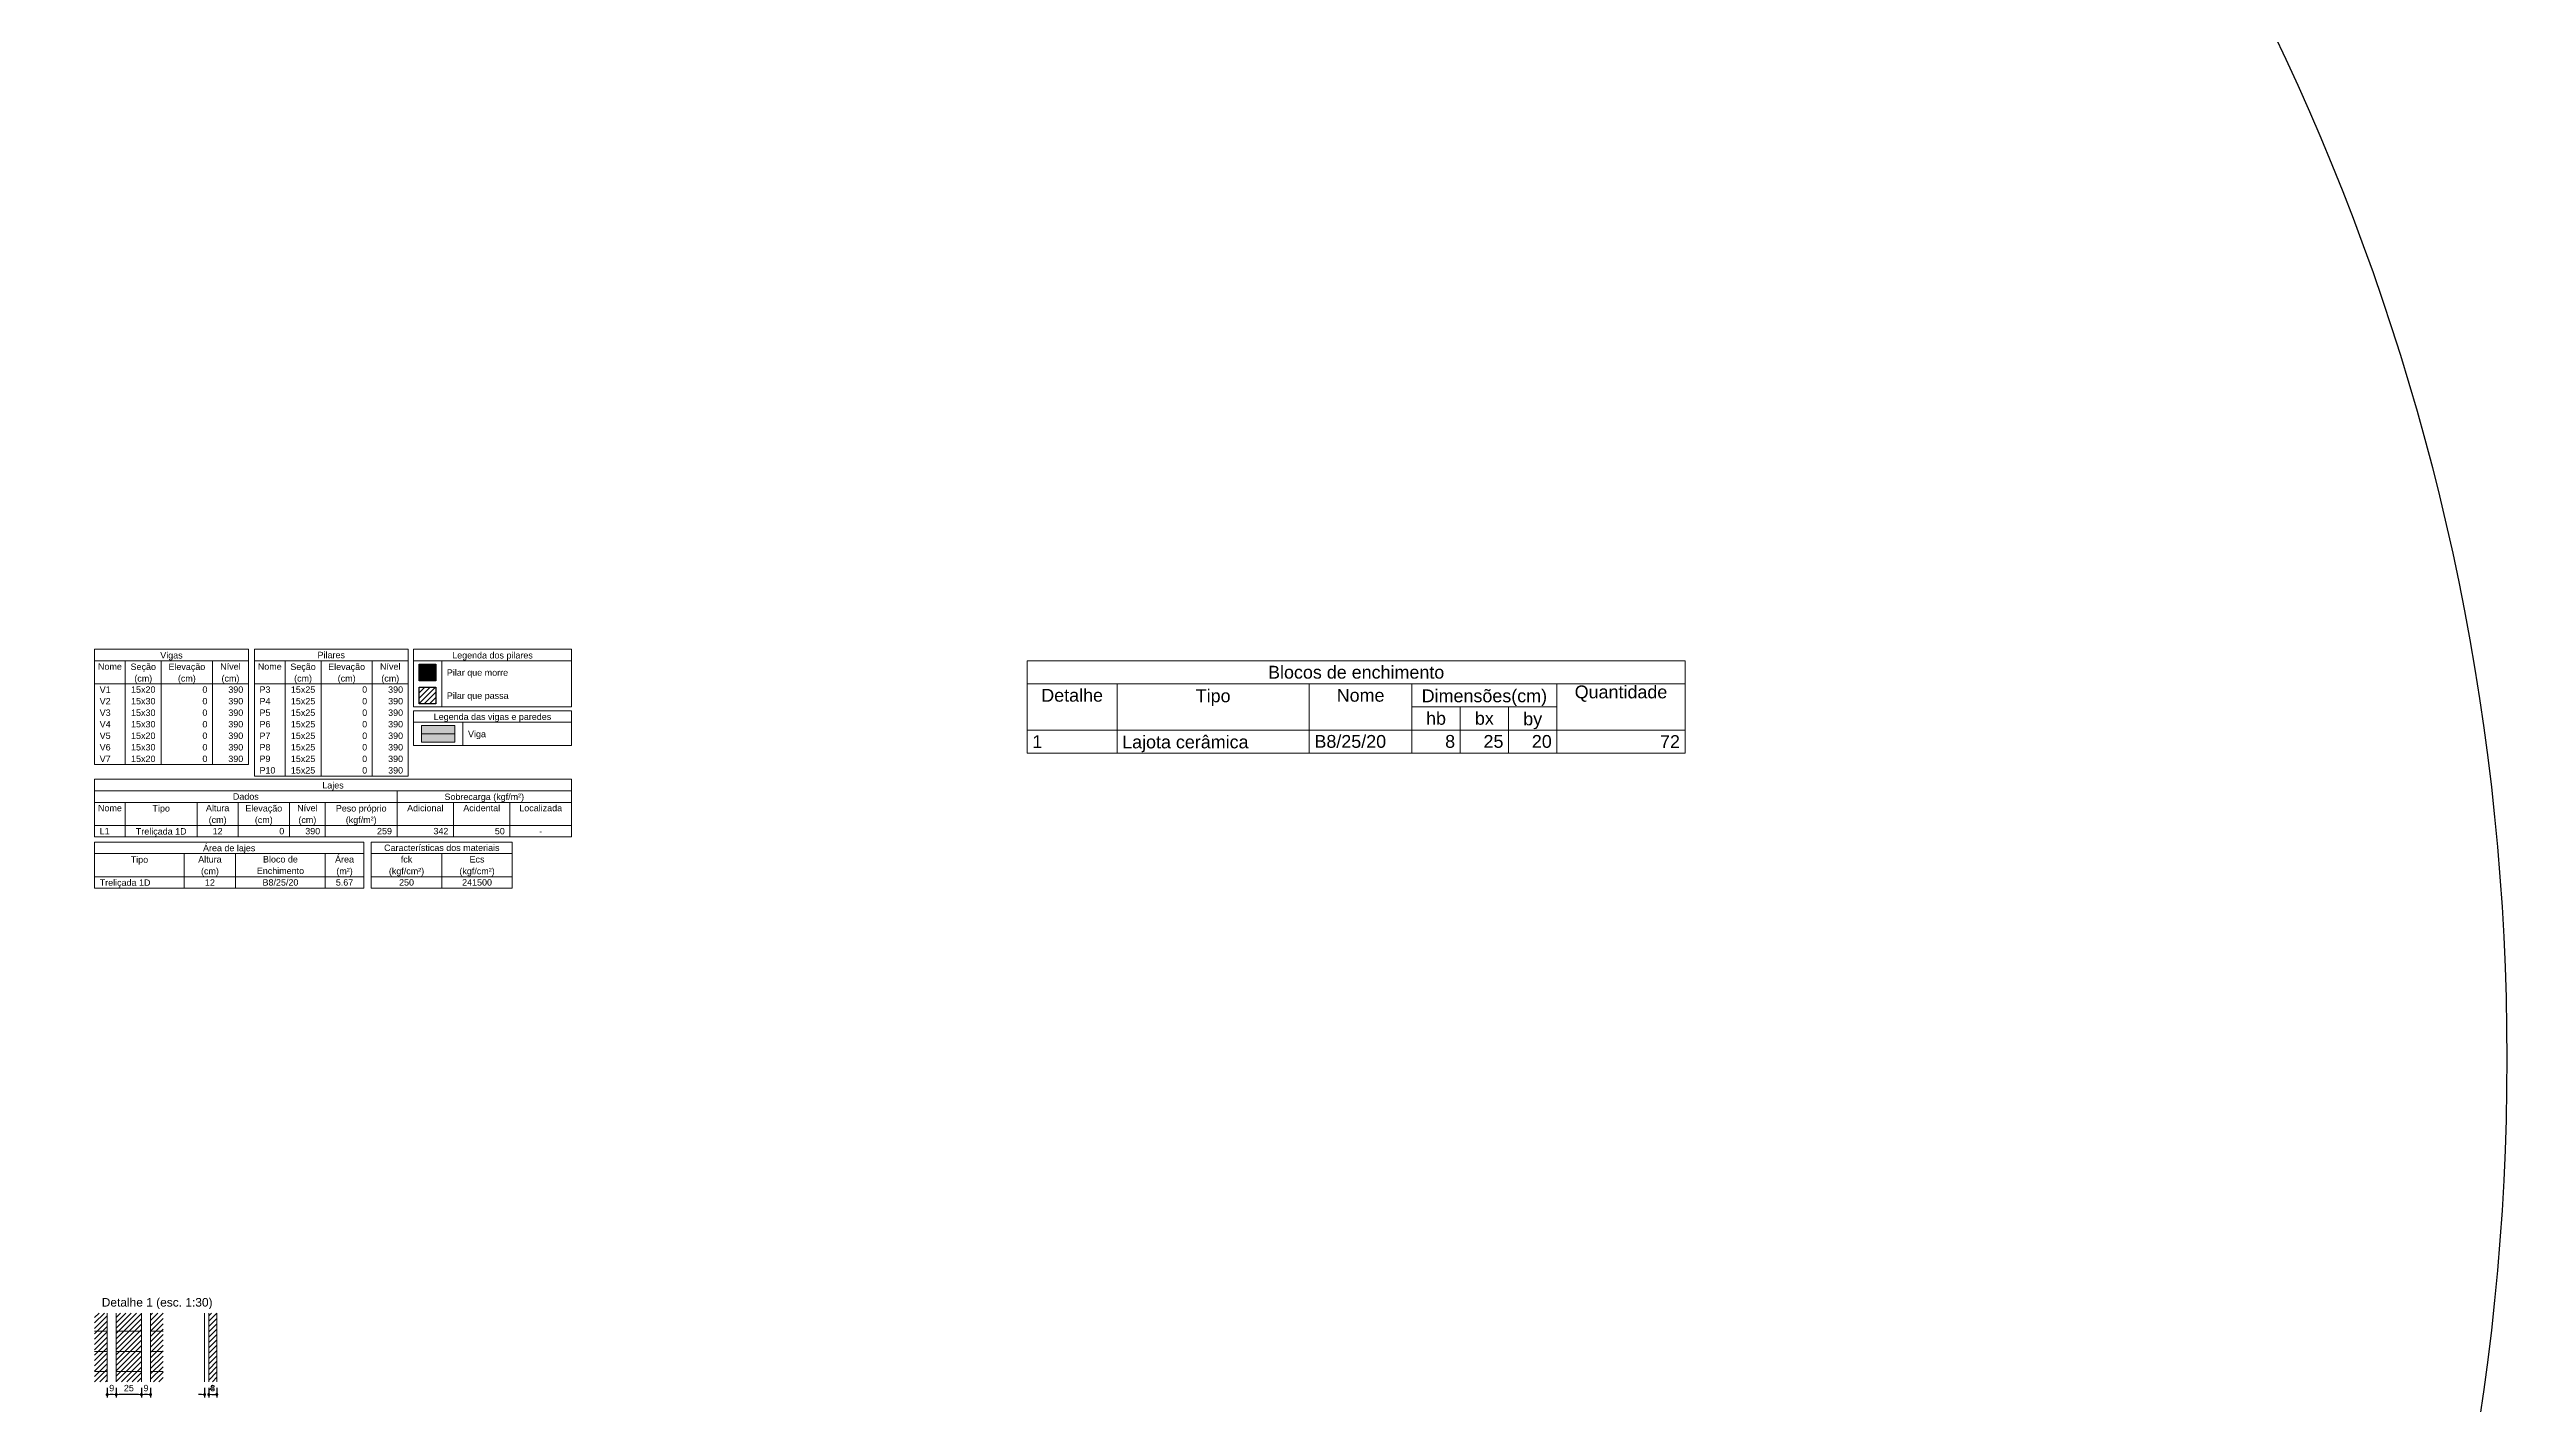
# Model space of a CAD drawing. Extents: x 5006 to 5323, y 875 to 3681.
# Drawn here: x 5215.3 to 5296.6, y 2223.4 to 2268.2 of the extents above; entities that cross this region are included whole.
import ezdxf

# ---------------------------------------------------------------- set-up
doc = ezdxf.new("R2010")
doc.units = 0
doc.header["$LTSCALE"] = 2
for name, color, linetype, lineweight in [('FO-Cotas', 5, 'Continuous', 5), ('FO-Eixos', 5, 'Continuous', 5), ('FO-Hachura pilar que morre', 106, 'Continuous', 5), ('FO-Hachura pilar que passa', 19, 'Continuous', 5), ('FO-Hachura viga', 43, 'Continuous', 5), ('FO-Hachuras das lajes', 1, 'Continuous', 20), ('FO-Pilares', 4, 'Continuous', 30), ('FO-Textos das lajes', 3, 'Continuous', 20), ('FO-Textos das vigas', 7, 'Continuous', 5), ('FO-Textos dos pilares', 7, 'Continuous', 5), ('FO-Títulos', 1, 'Continuous', 20), ('FO-Vigas', 1, 'Continuous', 20)]:
    doc.layers.add(name, color=color, linetype=linetype, lineweight=lineweight)
doc.styles.add('ARIAL', font='arial.ttf')
doc.styles.get("Standard").update_dxf_attribs({"font": 'arial.ttf'})
doc.dimstyles.new('UM_30.000000', dxfattribs={"dimtxt": 0.18, "dimasz": 0.1, "dimexe": 0.1, "dimexo": 0.2, "dimgap": 0, "dimtad": 1, "dimtih": 1, "dimtoh": 1, "dimdec": 1, "dimlfac": 30, "dimzin": 0, "dimdsep": 46, "dimtxsty": 'Standard', "dimcen": 0.09, "dimdle": 0.1, "dimadec": 1, "dimazin": 2, "dimtfac": 1, "dimtdec": 4, "dimtofl": 0, "dimtmove": 0, "dimatfit": 3, "dimfxl": 1, "dimtolj": 1, "dimarcsym": 0})
pattern_1 = [(45, (5194.6776, 2223.75368), (-0.08838835, 0.08838835), [])]

# ---------------------------------------------------------------- blocks, each defined once
blk = doc.blocks.new('_DOT')
at = {"color": 0, "linetype": 'ByBlock'}
blk.add_line((-0.5, 0), (-1, 0), dxfattribs=at)
at = {"color": 0, "linetype": 'ByBlock', "const_width": 0.5}
blk.add_lwpolyline([(-0.25, 0, 1), (0.25, 0, 1)], format="xyb", close=True, dxfattribs=at)
blk = doc.blocks.new('*D818')
at = {"layer": 'Defpoints', "color": 0, "linetype": 'Continuous', "transparency": 16777216}
for p in [(5217.265, 2224.183), (5217.265, 2223.76), (5217.565, 2224.183)]:
    blk.add_point(p, dxfattribs=at)
at = {"layer": 'FO-Cotas', "color": 0, "linetype": 'Continuous', "lineweight": -2, "transparency": 16777216}
for p, q in [((5217.265, 2223.983), (5217.265, 2223.66)), ((5217.465, 2223.76), (5217.365, 2223.76)), ((5217.565, 2223.983), (5217.565, 2223.66))]:
    blk.add_line(p, q, dxfattribs=at)
at = {"layer": 'FO-Cotas', "color": 0, "linetype": 'Continuous', "lineweight": -2, "transparency": 16777216, "xscale": 0.1, "yscale": 0.1, "zscale": 0.1, "rotation": 180}
blk.add_blockref('_DOT', (5217.265, 2223.76), dxfattribs=at)
at = {"layer": 'FO-Cotas', "color": 0, "linetype": 'Continuous', "lineweight": -2, "transparency": 16777216, "xscale": 0.1, "yscale": 0.1, "zscale": 0.1}
blk.add_blockref('_DOT', (5217.565, 2223.76), dxfattribs=at)
at = {"layer": 'FO-Cotas', "linetype": 'Continuous', "transparency": 16777216, "insert": (5217.415, 2223.972), "char_height": 0.2118, "attachment_point": 5, "rotation": 0.00573, "style": 'ARIAL'}
blk.add_mtext('\\A1;9', dxfattribs=at)
blk = doc.blocks.new('*D819')
at = {"layer": 'Defpoints', "color": 0, "linetype": 'Continuous', "transparency": 16777216}
for p in [(5217.565, 2224.183), (5217.565, 2223.76), (5218.398, 2224.183)]:
    blk.add_point(p, dxfattribs=at)
at = {"layer": 'FO-Cotas', "color": 0, "linetype": 'Continuous', "lineweight": -2, "transparency": 16777216}
for p, q in [((5217.565, 2223.983), (5217.565, 2223.66)), ((5218.298, 2223.76), (5217.665, 2223.76)), ((5218.398, 2223.983), (5218.398, 2223.66))]:
    blk.add_line(p, q, dxfattribs=at)
at = {"layer": 'FO-Cotas', "color": 0, "linetype": 'Continuous', "lineweight": -2, "transparency": 16777216, "xscale": 0.1, "yscale": 0.1, "zscale": 0.1, "rotation": 180}
blk.add_blockref('_DOT', (5217.565, 2223.76), dxfattribs=at)
at = {"layer": 'FO-Cotas', "color": 0, "linetype": 'Continuous', "lineweight": -2, "transparency": 16777216, "xscale": 0.1, "yscale": 0.1, "zscale": 0.1}
blk.add_blockref('_DOT', (5218.398, 2223.76), dxfattribs=at)
at = {"layer": 'FO-Cotas', "linetype": 'Continuous', "transparency": 16777216, "insert": (5217.981, 2223.972), "char_height": 0.2118, "attachment_point": 5, "rotation": 0.00573, "style": 'ARIAL'}
blk.add_mtext('\\A1;25', dxfattribs=at)
blk = doc.blocks.new('*D820')
at = {"layer": 'Defpoints', "color": 0, "linetype": 'Continuous', "transparency": 16777216}
for p in [(5218.398, 2224.183), (5218.398, 2223.76), (5218.698, 2224.183)]:
    blk.add_point(p, dxfattribs=at)
at = {"layer": 'FO-Cotas', "color": 0, "linetype": 'Continuous', "lineweight": -2, "transparency": 16777216}
for p, q in [((5218.398, 2223.983), (5218.398, 2223.66)), ((5218.598, 2223.76), (5218.498, 2223.76)), ((5218.698, 2223.983), (5218.698, 2223.66))]:
    blk.add_line(p, q, dxfattribs=at)
at = {"layer": 'FO-Cotas', "color": 0, "linetype": 'Continuous', "lineweight": -2, "transparency": 16777216, "xscale": 0.1, "yscale": 0.1, "zscale": 0.1, "rotation": 180}
blk.add_blockref('_DOT', (5218.398, 2223.76), dxfattribs=at)
at = {"layer": 'FO-Cotas', "color": 0, "linetype": 'Continuous', "lineweight": -2, "transparency": 16777216, "xscale": 0.1, "yscale": 0.1, "zscale": 0.1}
blk.add_blockref('_DOT', (5218.698, 2223.76), dxfattribs=at)
at = {"layer": 'FO-Cotas', "linetype": 'Continuous', "transparency": 16777216, "insert": (5218.548, 2223.972), "char_height": 0.2118, "attachment_point": 5, "rotation": 0.00573, "style": 'ARIAL'}
blk.add_mtext('\\A1;9', dxfattribs=at)
blk = doc.blocks.new('*D821')
at = {"layer": 'Defpoints', "color": 0, "linetype": 'Continuous', "transparency": 16777216}
for p in [(5220.485, 2224.183), (5220.619, 2224.183), (5220.619, 2223.76)]:
    blk.add_point(p, dxfattribs=at)
at = {"layer": 'FO-Cotas', "color": 0, "linetype": 'Continuous', "lineweight": -2, "transparency": 16777216}
for p, q in [((5220.385, 2223.76), (5220.285, 2223.76)), ((5220.485, 2223.983), (5220.485, 2223.66)), ((5220.619, 2223.983), (5220.619, 2223.66)), ((5220.719, 2223.76), (5220.819, 2223.76))]:
    blk.add_line(p, q, dxfattribs=at)
at = {"layer": 'FO-Cotas', "color": 0, "linetype": 'Continuous', "lineweight": -2, "transparency": 16777216, "xscale": 0.1, "yscale": 0.1, "zscale": 0.1}
blk.add_blockref('_DOT', (5220.485, 2223.76), dxfattribs=at)
at = {"layer": 'FO-Cotas', "color": 0, "linetype": 'Continuous', "lineweight": -2, "transparency": 16777216, "xscale": 0.1, "yscale": 0.1, "zscale": 0.1, "rotation": 180}
blk.add_blockref('_DOT', (5220.619, 2223.76), dxfattribs=at)
at = {"layer": 'FO-Cotas', "linetype": 'Continuous', "transparency": 16777216, "insert": (5220.725, 2223.972), "char_height": 0.2118, "attachment_point": 5, "rotation": 0.00573, "style": 'ARIAL'}
blk.add_mtext('\\A1;4', dxfattribs=at)
blk = doc.blocks.new('*D822')
at = {"layer": 'Defpoints', "color": 0, "linetype": 'Continuous', "transparency": 16777216}
for p in [(5220.619, 2224.183), (5220.885, 2224.183), (5220.885, 2223.76)]:
    blk.add_point(p, dxfattribs=at)
at = {"layer": 'FO-Cotas', "color": 0, "linetype": 'Continuous', "lineweight": -2, "transparency": 16777216}
for p, q in [((5220.619, 2223.983), (5220.619, 2223.66)), ((5220.719, 2223.76), (5220.785, 2223.76)), ((5220.885, 2223.983), (5220.885, 2223.66))]:
    blk.add_line(p, q, dxfattribs=at)
at = {"layer": 'FO-Cotas', "color": 0, "linetype": 'Continuous', "lineweight": -2, "transparency": 16777216, "xscale": 0.1, "yscale": 0.1, "zscale": 0.1, "rotation": 180}
blk.add_blockref('_DOT', (5220.619, 2223.76), dxfattribs=at)
at = {"layer": 'FO-Cotas', "color": 0, "linetype": 'Continuous', "lineweight": -2, "transparency": 16777216, "xscale": 0.1, "yscale": 0.1, "zscale": 0.1}
blk.add_blockref('_DOT', (5220.885, 2223.76), dxfattribs=at)
at = {"layer": 'FO-Cotas', "linetype": 'Continuous', "transparency": 16777216, "insert": (5220.752, 2223.972), "char_height": 0.2118, "attachment_point": 5, "rotation": 0.00573, "style": 'ARIAL'}
blk.add_mtext('\\A1;8', dxfattribs=at)

msp = doc.modelspace()

# ---------------------------------------------------------------- hatches: boundary and pattern name
at = {"layer": 'FO-Hachura pilar que morre', "linetype": 'Continuous'}
msp.add_hatch(color=256, dxfattribs=at).paths.add_polyline_path([(5227.5782, 2247.353), (5227.5782, 2247.9037), (5228.1288, 2247.9037), (5228.1288, 2247.353), (5227.5782, 2247.353)])
at = {"layer": 'FO-Hachura pilar que passa', "linetype": 'Continuous'}
h = msp.add_hatch(dxfattribs=at)
h.set_pattern_fill('ANSI31', color=256, style=0)
h.set_pattern_definition([(45, (5205.21716, 2242.09708), (-0.08838835, 0.08838835), [])])
h.paths.add_polyline_path([(5227.5782, 2246.5906), (5227.5782, 2247.1412), (5228.1288, 2247.1412), (5228.1288, 2246.5906), (5227.5782, 2246.5906)])
at = {"layer": 'FO-Hachura viga', "linetype": 'Continuous'}
msp.add_hatch(color=256, dxfattribs=at).paths.add_polyline_path([(5227.6523, 2245.3218), (5227.6523, 2245.8725), (5228.7536, 2245.8725), (5228.7536, 2245.3218), (5227.6523, 2245.3218)])
at = {"layer": 'FO-Hachuras das lajes', "linetype": 'Continuous'}
h = msp.add_hatch(dxfattribs=at)
h.set_pattern_fill('ANSI31', color=256, style=0)
h.set_pattern_definition(pattern_1)
h.paths.add_polyline_path([(5217.2647, 2224.1835), (5216.848, 2224.1835), (5216.848, 2226.4501), (5217.2647, 2226.4501), (5217.2647, 2224.1835)])
h = msp.add_hatch(dxfattribs=at)
h.set_pattern_fill('ANSI31', color=256, style=0)
h.set_pattern_definition(pattern_1)
h.paths.add_polyline_path([(5217.5647, 2224.1835), (5217.5647, 2226.4501), (5218.398, 2226.4501), (5218.398, 2224.1835), (5217.5647, 2224.1835)])
h = msp.add_hatch(dxfattribs=at)
h.set_pattern_fill('ANSI31', color=256, style=0)
h.set_pattern_definition(pattern_1)
h.paths.add_polyline_path([(5218.698, 2224.1835), (5218.698, 2226.4501), (5219.1147, 2226.4501), (5219.1147, 2224.1835), (5218.698, 2224.1835)])
h = msp.add_hatch(dxfattribs=at)
h.set_pattern_fill('ANSI31', color=256, style=0)
h.set_pattern_definition(pattern_1)
h.paths.add_polyline_path([(5220.6188, 2224.1835), (5220.6188, 2226.4501), (5220.8855, 2226.4501), (5220.8855, 2224.1835), (5220.6188, 2224.1835)])

# ---------------------------------------------------------------- linework, layer by layer
msp.add_circle((5218.368, 2234.8631), 78.188)
at = {"layer": 'FO-Eixos'}
msp.add_line((5227.6523, 2245.5971), (5228.7536, 2245.5971), dxfattribs=at)
at = {"layer": 'FO-Eixos', "linetype": 'Continuous'}
for p, q in [((5217.2647, 2225.8501), (5216.848, 2225.8501)), ((5217.2647, 2225.1835), (5216.848, 2225.1835)), ((5218.398, 2225.8501), (5217.5647, 2225.8501)), ((5218.398, 2225.1835), (5217.5647, 2225.1835)), ((5218.698, 2225.8501), (5219.1147, 2225.8501)), ((5218.698, 2225.1835), (5219.1147, 2225.1835)), ((5217.2647, 2224.5168), (5216.848, 2224.5168)), ((5218.398, 2224.5168), (5217.5647, 2224.5168)), ((5218.698, 2224.5168), (5219.1147, 2224.5168))]:
    msp.add_line(p, q, dxfattribs=at)
at = {"layer": 'FO-Hachuras das lajes', "linetype": 'Continuous'}
msp.add_line((5220.8855, 2224.1835), (5220.8855, 2226.4501), dxfattribs=at)
at = {"layer": 'FO-Pilares'}
for points in [[(5227.5782, 2247.353), (5227.5782, 2247.9037), (5228.1288, 2247.9037), (5228.1288, 2247.353), (5227.5782, 2247.353)], [(5227.5782, 2246.5906), (5227.5782, 2247.1412), (5228.1288, 2247.1412), (5228.1288, 2246.5906), (5227.5782, 2246.5906)]]:
    msp.add_lwpolyline(points, close=True, dxfattribs=at)
at = {"layer": 'FO-Textos das lajes', "linetype": 'Continuous'}
for p, q in [((5217.2647, 2226.0335), (5217.2647, 2226.4501)), ((5217.2647, 2225.7335), (5217.2647, 2226.0335)), ((5217.5647, 2226.0335), (5217.5647, 2226.4501)), ((5217.5647, 2225.7335), (5217.5647, 2226.0335)), ((5218.398, 2226.0335), (5218.398, 2226.4501)), ((5218.398, 2225.7335), (5218.398, 2226.0335)), ((5218.698, 2226.0335), (5218.698, 2226.4501)), ((5218.698, 2225.7335), (5218.698, 2226.0335)), ((5220.4855, 2224.1835), (5220.4855, 2226.4501)), ((5220.6188, 2224.1835), (5220.6188, 2226.4501)), ((5217.2647, 2224.9001), (5217.2647, 2225.7335)), ((5217.5647, 2224.9001), (5217.5647, 2225.7335)), ((5218.398, 2224.9001), (5218.398, 2225.7335)), ((5218.698, 2224.9001), (5218.698, 2225.7335)), ((5217.2647, 2224.6001), (5217.2647, 2224.9001)), ((5217.2647, 2224.1835), (5217.2647, 2224.6001)), ((5217.5647, 2224.6001), (5217.5647, 2224.9001)), ((5217.5647, 2224.1835), (5217.5647, 2224.6001)), ((5218.398, 2224.6001), (5218.398, 2224.9001)), ((5218.398, 2224.1835), (5218.398, 2224.6001)), ((5218.698, 2224.6001), (5218.698, 2224.9001)), ((5218.698, 2224.1835), (5218.698, 2224.6001))]:
    msp.add_line(p, q, dxfattribs=at)
at = {"layer": 'FO-Textos das vigas'}
for p, q in [((5216.848, 2248.3941), (5221.9312, 2248.3941)), ((5216.848, 2248.3941), (5216.848, 2244.5817)), ((5216.848, 2248.0129), (5221.9312, 2248.0129)), ((5217.8646, 2248.0129), (5217.8646, 2244.5817)), ((5219.0507, 2248.0129), (5219.0507, 2244.5817)), ((5220.7451, 2248.0129), (5220.7451, 2244.5817)), ((5221.9312, 2248.3941), (5221.9312, 2244.5817)), ((5227.3875, 2248.3941), (5232.6059, 2248.3941)), ((5227.3875, 2248.3941), (5227.3875, 2246.4879)), ((5227.3875, 2248.0129), (5232.6059, 2248.0129)), ((5228.3195, 2248.0129), (5228.3195, 2246.4879)), ((5232.6059, 2248.3941), (5232.6059, 2246.4879)), ((5216.848, 2247.2504), (5221.9312, 2247.2504)), ((5227.3875, 2246.4879), (5232.6059, 2246.4879)), ((5227.3875, 2246.3629), (5232.6059, 2246.3629)), ((5227.3875, 2246.3629), (5227.3875, 2245.2191)), ((5232.6059, 2246.3629), (5232.6059, 2245.2191)), ((5227.3875, 2245.9816), (5232.6059, 2245.9816)), ((5229.0184, 2245.9816), (5229.0184, 2245.2191)), ((5227.3875, 2245.2191), (5232.6059, 2245.2191)), ((5216.848, 2244.5817), (5221.9312, 2244.5817)), ((5216.848, 2244.0974), (5232.6059, 2244.0974)), ((5216.848, 2244.0974), (5216.848, 2243.7162)), ((5232.6059, 2244.0974), (5232.6059, 2243.7162)), ((5216.848, 2243.7162), (5232.6059, 2243.7162)), ((5216.848, 2243.7162), (5232.6059, 2243.7162)), ((5216.848, 2243.7162), (5216.848, 2242.1912)), ((5216.848, 2243.335), (5232.6059, 2243.335)), ((5217.8646, 2243.335), (5217.8646, 2242.1912)), ((5220.2368, 2243.335), (5220.2368, 2242.1912)), ((5221.5923, 2243.335), (5221.5923, 2242.1912)), ((5223.2867, 2243.335), (5223.2867, 2242.1912)), ((5224.4728, 2243.335), (5224.4728, 2242.1912)), ((5226.8449, 2243.7162), (5226.8449, 2243.335)), ((5226.8449, 2243.335), (5226.8449, 2242.1912)), ((5228.7088, 2243.335), (5228.7088, 2242.1912)), ((5230.5726, 2243.335), (5230.5726, 2242.1912)), ((5232.6059, 2243.7162), (5232.6059, 2242.1912)), ((5216.848, 2242.5725), (5232.6059, 2242.5725)), ((5216.848, 2242.1912), (5232.6059, 2242.1912)), ((5216.848, 2242.0218), (5225.7436, 2242.0218)), ((5216.848, 2242.0218), (5216.848, 2240.4968)), ((5216.848, 2241.6405), (5225.7436, 2241.6405)), ((5219.8132, 2241.6405), (5219.8132, 2240.4968)), ((5221.5076, 2241.6405), (5221.5076, 2240.4968)), ((5224.4728, 2241.6405), (5224.4728, 2240.4968)), ((5225.7436, 2242.0218), (5225.7436, 2240.4968)), ((5225.9919, 2242.0218), (5230.6515, 2242.0218)), ((5225.9919, 2242.0218), (5225.9919, 2241.6405)), ((5225.9919, 2241.6405), (5230.6515, 2241.6405)), ((5225.9919, 2241.6405), (5225.9919, 2240.4968)), ((5228.3217, 2241.6405), (5228.3217, 2240.4968)), ((5230.6515, 2242.0218), (5230.6515, 2241.6405)), ((5230.6515, 2241.6405), (5230.6515, 2240.4968)), ((5216.848, 2240.878), (5225.7436, 2240.878)), ((5225.9919, 2240.878), (5230.6515, 2240.878)), ((5216.848, 2240.4968), (5225.7436, 2240.4968)), ((5225.9919, 2240.4968), (5230.6515, 2240.4968))]:
    msp.add_line(p, q, dxfattribs=at)
for points in [[(5247.6673, 2247.2504), (5247.6673, 2248.0129), (5269.4029, 2248.0129), (5269.4029, 2247.2504), (5247.6673, 2247.2504)], [(5247.6673, 2245.7254), (5247.6673, 2247.2504), (5250.6325, 2247.2504), (5250.6325, 2245.7254), (5247.6673, 2245.7254)], [(5250.6325, 2245.7254), (5250.6325, 2247.2504), (5256.9865, 2247.2504), (5256.9865, 2245.7254), (5250.6325, 2245.7254)], [(5256.9865, 2245.7254), (5256.9865, 2247.2504), (5260.3753, 2247.2504), (5260.3753, 2245.7254), (5256.9865, 2245.7254)], [(5260.3753, 2246.4879), (5260.3753, 2247.2504), (5265.1669, 2247.2504), (5265.1669, 2246.4879), (5260.3753, 2246.4879)], [(5265.1669, 2245.7254), (5265.1669, 2247.2504), (5269.4029, 2247.2504), (5269.4029, 2245.7254), (5265.1669, 2245.7254)], [(5260.3753, 2245.7254), (5260.3753, 2246.4879), (5261.9725, 2246.4879), (5261.9725, 2245.7254), (5260.3753, 2245.7254)], [(5261.9725, 2245.7254), (5261.9725, 2246.4879), (5263.5697, 2246.4879), (5263.5697, 2245.7254), (5261.9725, 2245.7254)], [(5263.5697, 2245.7254), (5263.5697, 2246.4879), (5265.1669, 2246.4879), (5265.1669, 2245.7254), (5263.5697, 2245.7254)], [(5247.6673, 2244.963), (5247.6673, 2245.7254), (5250.6325, 2245.7254), (5250.6325, 2244.963), (5247.6673, 2244.963)], [(5250.6325, 2244.963), (5250.6325, 2245.7254), (5256.9865, 2245.7254), (5256.9865, 2244.963), (5250.6325, 2244.963)], [(5256.9865, 2244.963), (5256.9865, 2245.7254), (5260.3753, 2245.7254), (5260.3753, 2244.963), (5256.9865, 2244.963)], [(5260.3753, 2244.963), (5260.3753, 2245.7254), (5261.9725, 2245.7254), (5261.9725, 2244.963), (5260.3753, 2244.963)], [(5261.9725, 2244.963), (5261.9725, 2245.7254), (5263.5697, 2245.7254), (5263.5697, 2244.963), (5261.9725, 2244.963)], [(5263.5697, 2244.963), (5263.5697, 2245.7254), (5265.1669, 2245.7254), (5265.1669, 2244.963), (5263.5697, 2244.963)], [(5265.1669, 2244.963), (5265.1669, 2245.7254), (5269.4029, 2245.7254), (5269.4029, 2244.963), (5265.1669, 2244.963)]]:
    msp.add_lwpolyline(points, close=True, dxfattribs=at)
at = {"layer": 'FO-Textos dos pilares'}
for p, q in [((5222.1282, 2248.3941), (5227.2114, 2248.3941)), ((5222.1282, 2248.3941), (5222.1282, 2244.2005)), ((5222.1282, 2248.0129), (5227.2114, 2248.0129)), ((5223.1449, 2248.0129), (5223.1449, 2244.2005)), ((5224.3309, 2248.0129), (5224.3309, 2244.2005)), ((5226.0253, 2248.0129), (5226.0253, 2244.2005)), ((5227.2114, 2248.3941), (5227.2114, 2244.2005)), ((5222.1282, 2247.2504), (5227.2114, 2247.2504)), ((5222.1282, 2244.2005), (5227.2114, 2244.2005))]:
    msp.add_line(p, q, dxfattribs=at)
at = {"layer": 'FO-Vigas'}
msp.add_lwpolyline([(5227.6523, 2245.3218), (5227.6523, 2245.8725), (5228.7536, 2245.8725), (5228.7536, 2245.3218), (5227.6523, 2245.3218)], close=True, dxfattribs=at)

# ---------------------------------------------------------------- texts
at = {"layer": 'FO-Textos das vigas', "linetype": 'Continuous', "line_spacing_factor": 0.798, "style": 'ARIAL'}
for s, insert, char_height, width, attachment_point in [('Nome', (5217.3563, 2247.7164), 0.2118, 1.590754, 8), ('Seção', (5218.4576, 2247.6469), 0.2118, 1.692539, 8), ('Vigas', (5219.3896, 2248.0279), 0.2118, 1.494786, 8), ('Elevação', (5219.8976, 2247.6469), 0.2118, 2.457381, 8), ('Nível', (5221.3381, 2247.7164), 0.2118, 1.361011, 8), ('Legenda dos pilares', (5229.9971, 2248.0281), 0.2118, 3.836196, 8), ('Blocos de enchimento', (5258.5351, 2247.4198), 0.4236, 11.674933, 8), ('V1', (5217.0174, 2246.9539), 0.2118, 0.729944, 7), ('15x20', (5218.4577, 2246.9539), 0.2118, 1.619836, 8), ('(cm)', (5218.4576, 2247.2649), 0.2118, 1.192339, 8), ('(cm)', (5219.8976, 2247.2649), 0.2118, 1.192339, 8), ('0', (5220.5757, 2246.9539), 0.2118, 0.331528, 9), ('(cm)', (5221.3386, 2247.2649), 0.2118, 1.192339, 8), ('390', (5221.7617, 2246.9539), 0.2118, 0.994585, 9), ('Pilar que morre', (5228.4892, 2247.4561), 0.2118, 4.077217, 7), ('Detalhe', (5249.1499, 2246.6574), 0.4236, 4.08979, 8), ('Tipo', (5253.8092, 2246.5177), 0.4236, 2.30822, 8), ('Nome', (5258.6809, 2246.6574), 0.4236, 3.165111, 8), ('Dimensões(cm)', (5262.7712, 2246.5177), 0.4236, 8.307041, 8), ('Quantidade', (5267.2849, 2246.6574), 0.4236, 6.135553, 8), ('V2', (5217.0174, 2246.5726), 0.2118, 0.729944, 7), ('V3', (5217.0174, 2246.1914), 0.2118, 0.729944, 7), ('15x30', (5218.4577, 2246.5726), 0.2118, 1.619836, 8), ('15x30', (5218.4577, 2246.1914), 0.2118, 1.619836, 8), ('0', (5220.5757, 2246.5726), 0.2118, 0.331528, 9), ('0', (5220.5757, 2246.1914), 0.2118, 0.331528, 9), ('390', (5221.7617, 2246.5726), 0.2118, 0.994585, 9), ('390', (5221.7617, 2246.1914), 0.2118, 0.994585, 9), ('Legenda das vigas e paredes', (5229.9962, 2245.9968), 0.2118, 5.591729, 8), ('Pilar que passa', (5228.4892, 2246.6931), 0.2118, 4.115023, 7), ('hb', (5261.1739, 2245.8949), 0.4236, 1.31981, 8), ('bx', (5262.7711, 2245.8949), 0.4236, 1.253182, 8), ('by', (5264.3682, 2245.7547), 0.4236, 1.253182, 8), ('V4', (5217.0174, 2245.8102), 0.2118, 0.729944, 7), ('V5', (5217.0174, 2245.4289), 0.2118, 0.729944, 7), ('15x30', (5218.4577, 2245.8102), 0.2118, 1.619836, 8), ('15x20', (5218.4577, 2245.4289), 0.2118, 1.619836, 8), ('0', (5220.5757, 2245.8102), 0.2118, 0.331528, 9), ('0', (5220.5757, 2245.4289), 0.2118, 0.331528, 9), ('390', (5221.7617, 2245.8102), 0.2118, 0.994585, 9), ('390', (5221.7617, 2245.4289), 0.2118, 0.994585, 9), ('Viga', (5229.1877, 2245.4248), 0.2118, 1.195247, 7), ('1', (5247.8367, 2245.1324), 0.4236, 0.659905, 7), ('Lajota cerâmica', (5250.8022, 2244.9927), 0.4236, 8.375986, 7), ('B8/25/20', (5257.1559, 2245.1324), 0.4236, 4.750274, 7), ('8', (5261.803, 2245.1324), 0.4236, 0.659905, 9), ('25', (5263.4002, 2245.1324), 0.4236, 1.31981, 9), ('20', (5264.9974, 2245.1324), 0.4236, 1.31981, 9), ('72', (5269.2334, 2245.1324), 0.4236, 1.31981, 9), ('V6', (5217.0174, 2245.0477), 0.2118, 0.729944, 7), ('V7', (5217.0174, 2244.6664), 0.2118, 0.729944, 7), ('15x30', (5218.4577, 2245.0477), 0.2118, 1.619836, 8), ('15x20', (5218.4577, 2244.6664), 0.2118, 1.619836, 8), ('0', (5220.5757, 2245.0477), 0.2118, 0.331528, 9), ('0', (5220.5757, 2244.6664), 0.2118, 0.331528, 9), ('390', (5221.7617, 2245.0477), 0.2118, 0.994585, 9), ('390', (5221.7617, 2244.6664), 0.2118, 0.994585, 9), ('Lajes', (5224.7266, 2243.7306), 0.2118, 1.42499, 8), ('Nome', (5217.3563, 2243.0384), 0.2118, 1.590754, 8), ('Tipo', (5219.0506, 2242.9686), 0.2118, 1.160349, 8), ('Altura', (5220.9145, 2243.0384), 0.2118, 1.558765, 8), ('Dados', (5221.8465, 2243.4197), 0.2118, 1.724529, 8), ('Elevação', (5222.4396, 2242.9686), 0.2118, 2.457381, 8), ('Nível', (5223.8797, 2243.0384), 0.2118, 1.361011, 8), ('Peso próprio', (5225.6586, 2242.9686), 0.2118, 3.382171, 8), ('Adicional', (5227.7769, 2243.0384), 0.2118, 2.425391, 8), ('Sobrecarga (kgf/m²)', (5229.7256, 2243.3496), 0.2118, 5.301545, 8), ('Acidental', (5229.6407, 2243.0384), 0.2118, 2.457381, 8), ('Localizada', (5231.5893, 2243.0384), 0.2118, 2.855797, 8), ('L1', (5217.0174, 2242.276), 0.2118, 0.663057, 7), ('Treliçada 1D', (5219.0506, 2242.2056), 0.2118, 3.382171, 8), ('(cm)', (5220.9146, 2242.5876), 0.2118, 1.192339, 8), ('12', (5220.9145, 2242.276), 0.2118, 0.663057, 8), ('(cm)', (5222.4396, 2242.5876), 0.2118, 1.192339, 8), ('0', (5223.1173, 2242.276), 0.2118, 0.331528, 9), ('(cm)', (5223.8796, 2242.5876), 0.2118, 1.192339, 8), ('390', (5224.3033, 2242.276), 0.2118, 0.994585, 9), ('(kgf/m²)', (5225.6586, 2242.5876), 0.2118, 2.053149, 8), ('259', (5226.6755, 2242.276), 0.2118, 0.994585, 9), ('342', (5228.5393, 2242.276), 0.2118, 0.994585, 9), ('50', (5230.4032, 2242.276), 0.2118, 0.663057, 9), ('-', (5231.5893, 2242.276), 0.2118, 0.197754, 8), ('Tipo', (5218.3306, 2241.2742), 0.2118, 1.160349, 8), ('Altura', (5220.6604, 2241.344), 0.2118, 1.558765, 8), ('Área de lajes', (5221.2956, 2241.6552), 0.2118, 3.481047, 8), ('Bloco de', (5222.9902, 2241.344), 0.2118, 2.323606, 8), ('Área', (5225.1082, 2241.344), 0.2118, 1.259226, 8), ('Características dos materiais', (5228.3217, 2241.7252), 0.2118, 7.697855, 8), ('fck', (5227.1568, 2241.344), 0.2118, 0.764842, 8), ('Ecs', (5229.4866, 2241.344), 0.2118, 0.997493, 8), ('Treliçada 1D', (5217.0176, 2240.5112), 0.2118, 3.382171, 7), ('(cm)', (5220.6606, 2240.8932), 0.2118, 1.192339, 8), ('12', (5220.6604, 2240.5815), 0.2118, 0.663057, 8), ('Enchimento', (5222.9902, 2240.9628), 0.2118, 3.152427, 8), ('B8/25/20', (5222.9902, 2240.5815), 0.2118, 2.387586, 8), ('5.67', (5225.1082, 2240.5815), 0.2118, 1.160349, 8), ('(m²)', (5225.1086, 2240.8932), 0.2118, 1.090554, 8), ('(kgf/cm²)', (5227.1565, 2240.8931), 0.2118, 2.352688, 8), ('250', (5227.1568, 2240.5815), 0.2118, 0.994585, 8), ('(kgf/cm²)', (5229.4865, 2240.8931), 0.2118, 2.352688, 8), ('241500', (5229.4866, 2240.5815), 0.2118, 1.98917, 8)]:
    msp.add_mtext(s, dxfattribs=dict(at, insert=insert, char_height=char_height, width=width, attachment_point=attachment_point))
at = {"layer": 'FO-Textos dos pilares', "linetype": 'Continuous', "char_height": 0.2118, "line_spacing_factor": 0.798, "style": 'ARIAL'}
for s, insert, width, attachment_point in [('Nome', (5222.6365, 2247.7164), 1.590754, 8), ('Seção', (5223.7378, 2247.6464), 1.692539, 8), ('Pilares', (5224.6698, 2248.0976), 1.826314, 8), ('Elevação', (5225.1778, 2247.6464), 2.457381, 8), ('Nível', (5226.6184, 2247.7164), 1.361011, 8), ('P3', (5222.2977, 2246.9539), 0.729944, 7), ('15x25', (5223.7379, 2246.9539), 1.619836, 8), ('(cm)', (5223.7378, 2247.2654), 1.192339, 8), ('(cm)', (5225.1778, 2247.2654), 1.192339, 8), ('0', (5225.8559, 2246.9539), 0.331528, 9), ('(cm)', (5226.6188, 2247.2654), 1.192339, 8), ('390', (5227.042, 2246.9539), 0.994585, 9), ('P4', (5222.2977, 2246.5726), 0.729944, 7), ('P5', (5222.2977, 2246.1914), 0.729944, 7), ('15x25', (5223.7379, 2246.5726), 1.619836, 8), ('15x25', (5223.7379, 2246.1914), 1.619836, 8), ('0', (5225.8559, 2246.5726), 0.331528, 9), ('0', (5225.8559, 2246.1914), 0.331528, 9), ('390', (5227.042, 2246.5726), 0.994585, 9), ('390', (5227.042, 2246.1914), 0.994585, 9), ('P6', (5222.2977, 2245.8102), 0.729944, 7), ('P7', (5222.2977, 2245.4289), 0.729944, 7), ('15x25', (5223.7379, 2245.8102), 1.619836, 8), ('15x25', (5223.7379, 2245.4289), 1.619836, 8), ('0', (5225.8559, 2245.8102), 0.331528, 9), ('0', (5225.8559, 2245.4289), 0.331528, 9), ('390', (5227.042, 2245.8102), 0.994585, 9), ('390', (5227.042, 2245.4289), 0.994585, 9), ('P8', (5222.2977, 2245.0477), 0.729944, 7), ('P9', (5222.2977, 2244.6664), 0.729944, 7), ('15x25', (5223.7379, 2245.0477), 1.619836, 8), ('15x25', (5223.7379, 2244.6664), 1.619836, 8), ('0', (5225.8559, 2245.0477), 0.331528, 9), ('0', (5225.8559, 2244.6664), 0.331528, 9), ('390', (5227.042, 2245.0477), 0.994585, 9), ('390', (5227.042, 2244.6664), 0.994585, 9), ('P10', (5222.2977, 2244.2852), 1.061472, 7), ('15x25', (5223.7379, 2244.2852), 1.619836, 8), ('0', (5225.8559, 2244.2852), 0.331528, 9), ('390', (5227.042, 2244.2852), 0.994585, 9)]:
    msp.add_mtext(s, dxfattribs=dict(at, insert=insert, width=width, attachment_point=attachment_point))
at = {"layer": 'FO-Títulos', "linetype": 'Continuous', "insert": (5218.9166, 2226.5827), "char_height": 0.2824, "width": 7.382806, "attachment_point": 8, "line_spacing_factor": 0.798, "style": 'ARIAL'}
msp.add_mtext('Detalhe 1 (esc. 1:30)', dxfattribs=at)

# ---------------------------------------------------------------- dimensions: what is measured, and where the dimension line sits
at = {"layer": 'FO-Cotas', "linetype": 'Continuous'}
for base, p1, p2, picture, middle in [((5217.2647, 2223.7599), (5217.5647, 2224.1835), (5217.2647, 2224.1835), '*D818', (5217.4147, 2223.9717)), ((5217.5647, 2223.7599), (5218.398, 2224.1835), (5217.5647, 2224.1835), '*D819', (5217.9813, 2223.9717)), ((5218.398, 2223.7599), (5218.698, 2224.1835), (5218.398, 2224.1835), '*D820', (5218.548, 2223.9717)), ((5220.6188, 2223.7599), (5220.4855, 2224.1835), (5220.6188, 2224.1835), '*D821', (5220.7247, 2223.9717)), ((5220.8855, 2223.7599), (5220.6188, 2224.1835), (5220.8855, 2224.1835), '*D822', (5220.7521, 2223.9717))]:
    dim = msp.add_linear_dim(base=base, p1=p1, p2=p2, dimstyle='UM_30.000000', override={"dimtxt": 0.2118, "dimasz": 0.1, "dimexe": 0.1, "dimexo": 0.2, "dimtad": 1, "dimtih": 0, "dimtoh": 0, "dimdec": 1, "dimlfac": 30, "dimzin": 8, "dimtxsty": 'ARIAL', "dimblk": 'DOT', "dimblk1": 'DOT', "dimblk2": 'DOT', "dimsah": 1, "dimdle": 0.1, "dimse1": 0, "dimse2": 0, "dimclrt": 256, "dimadec": 1, "dimazin": 3, "dimtmove": 2, "dimldrblk": 'DOT'}, dxfattribs=at)
    dim.commit()
    dim.dimension.update_dxf_attribs({"geometry": picture, "text_midpoint": middle, "dimtype": 160, "text_rotation": 0.00573})

doc.saveas('drawing.dxf')
